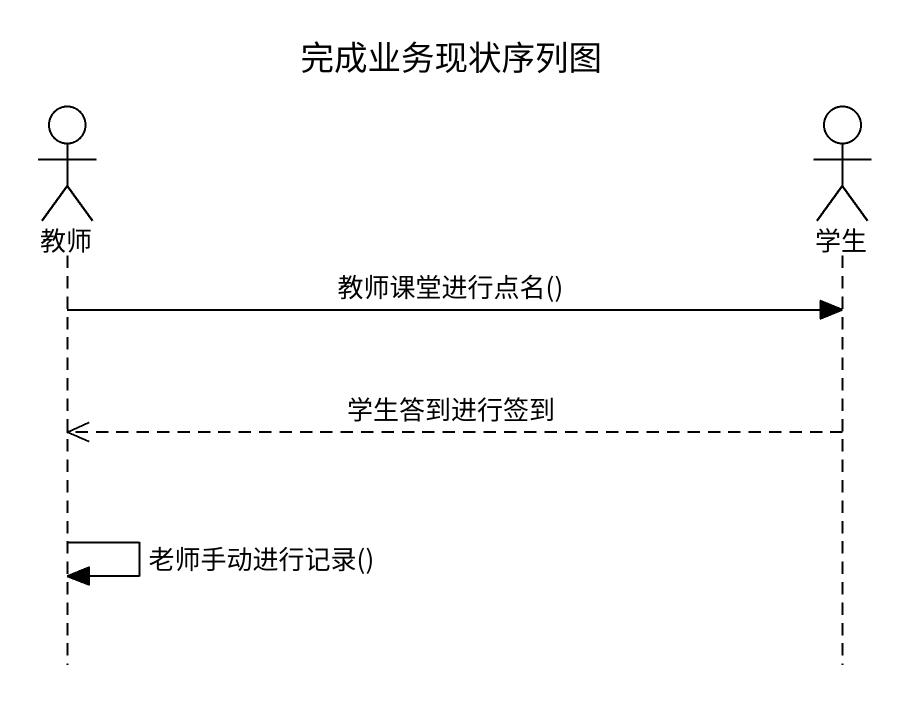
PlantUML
@startuml
title 完成业务现状序列图
hide footbox
actor 教师
actor 学生

教师 -> 学生 : 教师课堂进行点名()
学生 -->> 教师 : 学生答到进行签到
教师 -> 教师 : 老师手动进行记录()
@enduml
